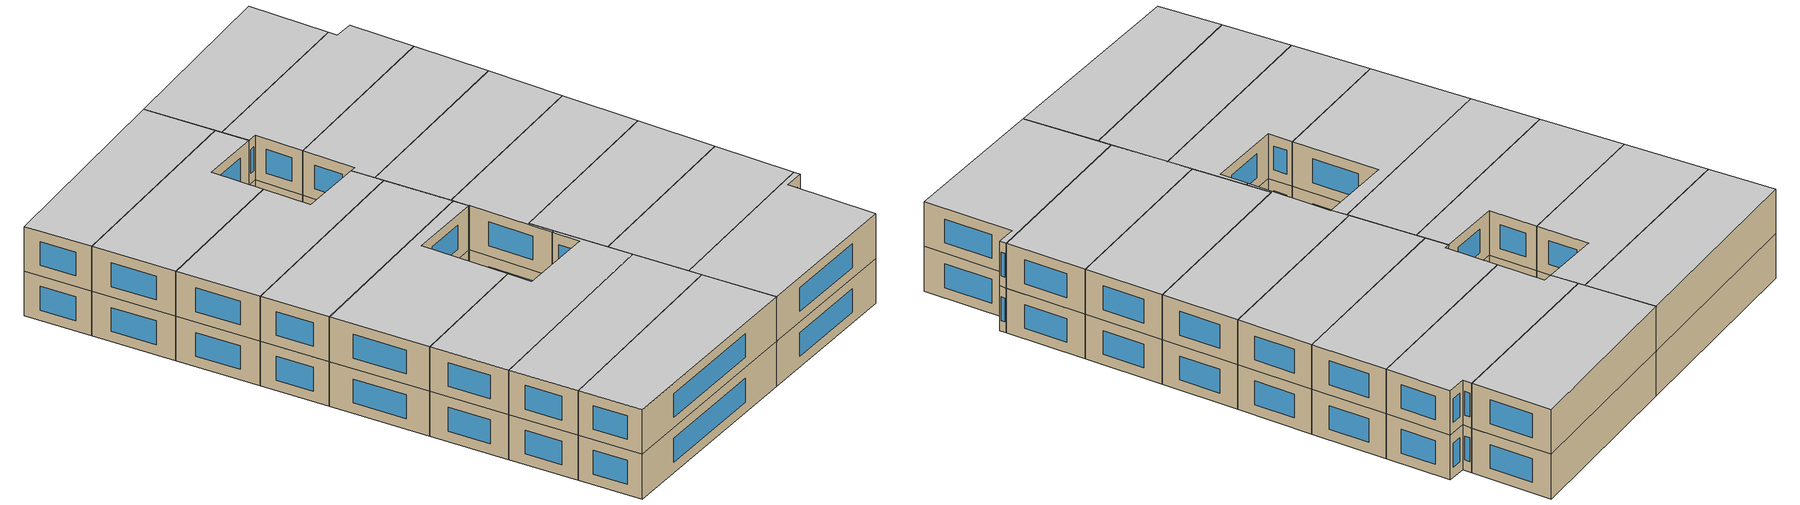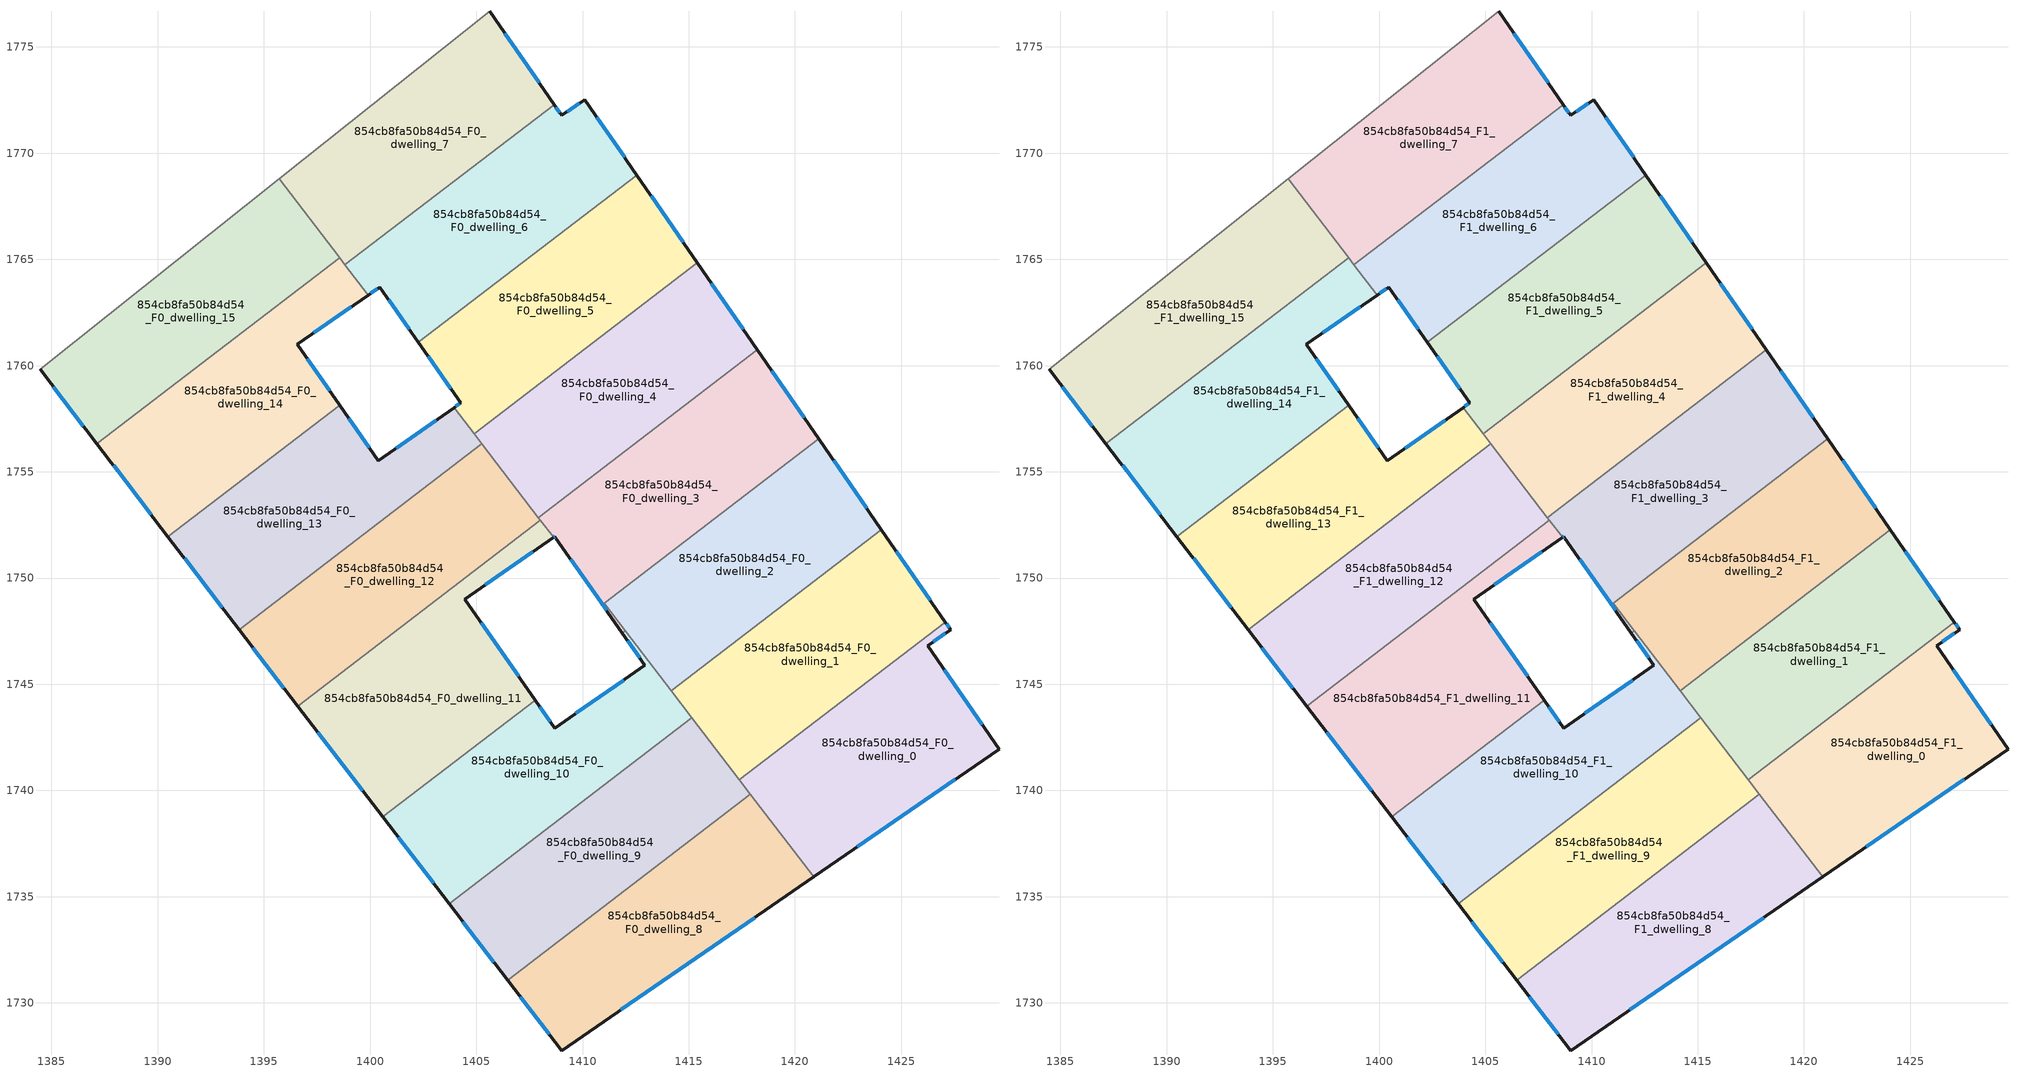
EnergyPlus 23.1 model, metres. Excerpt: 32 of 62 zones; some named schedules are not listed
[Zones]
854cb8fa50b84d54_F0_dwelling_0
 floor ground (EU_floor_Construction): 1427.33,1747.56 1426.25,1746.82 1429.61,1741.95 1420.88,1735.93 1417.38,1740.5 1427.08,1747.93 z0
 wall outside (EU_wall_Construction): 1420.88,1735.93 1429.61,1741.95 1426.25,1746.82 1427.33,1747.56 1427.08,1747.93 z0:3
 wall to 854cb8fa50b84d54_F0_dwelling_1 (EU_wall_Construction): 1427.08,1747.93 1417.38,1740.5 z0:3
 wall to 854cb8fa50b84d54_F0_dwelling_8 (EU_wall_Construction): 1417.91,1739.82 1420.88,1735.93 z0:3
 wall to 854cb8fa50b84d54_F0_dwelling_9 (EU_wall_Construction): 1417.38,1740.5 1417.91,1739.82 z0:3
 window (EU_Window_Construction): 1427.27,1747.65 1427.13,1747.84 / 1426.5,1747 1427.07,1747.39 / 1428.82,1743.09 1427.04,1745.68 / 1422.93,1737.34 1427.56,1740.53 z0.7:2.3
854cb8fa50b84d54_F0_dwelling_1
 floor ground (EU_floor_Construction): 1424.07,1752.29 1427.08,1747.93 1417.38,1740.5 1414.17,1744.7 z0
 wall outside (EU_wall_Construction): 1427.08,1747.93 1424.07,1752.29 z0:3
 wall to 854cb8fa50b84d54_F0_dwelling_2 (EU_wall_Construction): 1424.07,1752.29 1414.17,1744.7 z0:3
 wall to 854cb8fa50b84d54_F0_dwelling_9 (EU_wall_Construction): 1415.15,1743.41 1417.38,1740.5 z0:3
 wall to 854cb8fa50b84d54_F0_dwelling_10 (EU_wall_Construction): 1414.17,1744.7 1415.15,1743.41 z0:3
 window (EU_Window_Construction): 1426.37,1748.95 1424.78,1751.26 z0.7:2.3
854cb8fa50b84d54_F0_dwelling_10
 floor ground (EU_floor_Construction): 1412.94,1745.89 1411.88,1747.41 1412.02,1747.51 1415.15,1743.42 1403.72,1734.67 1400.59,1738.76 1407.77,1744.26 1408.7,1742.93 z0
 wall outside (EU_wall_Construction): 1411.88,1747.41 1412.94,1745.89 1408.7,1742.93 1407.77,1744.26 / 1400.59,1738.76 1403.72,1734.67 z0:3
 wall to 854cb8fa50b84d54_F0_dwelling_3 (EU_wall_Construction): 1412.02,1747.51 1411.88,1747.41 z0:3
 wall to 854cb8fa50b84d54_F0_dwelling_9 (EU_wall_Construction): 1403.72,1734.67 1415.15,1743.42 z0:3
 wall to 854cb8fa50b84d54_F0_dwelling_11 (EU_wall_Construction): 1407.77,1744.26 1400.59,1738.76 z0:3
 wall to 854cb8fa50b84d54_F0_dwelling_2 (EU_wall_Construction): 1414.17,1744.7 1412.02,1747.51 z0:3
 window (EU_Window_Construction): 1411.94,1745.19 1409.69,1743.63 / 1412.13,1747.05 1412.69,1746.24 / 1401.32,1737.8 1402.99,1735.63 / 1408.48,1743.25 1407.99,1743.95 z0.7:2.3
854cb8fa50b84d54_F0_dwelling_11
 floor ground (EU_floor_Construction): 1408.02,1752.72 1408.64,1751.92 1404.45,1749 1407.77,1744.26 1400.59,1738.76 1396.59,1743.97 z0
 wall outside (EU_wall_Construction): 1407.77,1744.26 1404.45,1749 1408.64,1751.92 / 1396.59,1743.97 1400.59,1738.76 z0:3
 wall to 854cb8fa50b84d54_F0_dwelling_12 (EU_wall_Construction): 1408.02,1752.72 1396.59,1743.97 z0:3
 wall to 854cb8fa50b84d54_F0_dwelling_3 (EU_wall_Construction): 1408.64,1751.92 1408.02,1752.72 z0:3
 window (EU_Window_Construction): 1405.43,1749.69 1407.66,1751.23 / 1406.99,1745.37 1405.23,1747.89 / 1397.53,1742.75 1399.65,1739.98 z0.7:2.3
854cb8fa50b84d54_F0_dwelling_12
 floor ground (EU_floor_Construction): 1405.26,1756.33 1408.02,1752.72 1396.59,1743.97 1393.84,1747.58 z0
 wall outside (EU_wall_Construction): 1393.84,1747.58 1396.59,1743.97 z0:3
 wall to 854cb8fa50b84d54_F0_dwelling_13 (EU_wall_Construction): 1405.26,1756.33 1393.84,1747.58 z0:3
 wall to 854cb8fa50b84d54_F0_dwelling_4 (EU_wall_Construction): 1407.93,1752.85 1405.26,1756.33 z0:3
 wall to 854cb8fa50b84d54_F0_dwelling_3 (EU_wall_Construction): 1408.02,1752.73 1407.93,1752.85 z0:3
 window (EU_Window_Construction): 1394.48,1746.73 1395.95,1744.82 z0.7:2.3
854cb8fa50b84d54_F0_dwelling_13
 floor ground (EU_floor_Construction): 1403.96,1758.03 1405.26,1756.33 1393.84,1747.58 1390.49,1751.95 1398.57,1758.14 1400.39,1755.53 z0
 wall outside (EU_wall_Construction): 1403.96,1758.03 1400.39,1755.53 1398.57,1758.14 / 1390.49,1751.95 1393.84,1747.58 z0:3
 wall to 854cb8fa50b84d54_F0_dwelling_14 (EU_wall_Construction): 1398.57,1758.14 1390.49,1751.95 z0:3
 wall to 854cb8fa50b84d54_F0_dwelling_5 (EU_wall_Construction): 1404.9,1756.8 1403.96,1758.03 z0:3
 wall to 854cb8fa50b84d54_F0_dwelling_4 (EU_wall_Construction): 1405.26,1756.33 1404.9,1756.8 z0:3
 window (EU_Window_Construction): 1403.12,1757.44 1401.23,1756.12 / 1391.27,1750.92 1393.05,1748.6 / 1399.96,1756.14 1398.99,1757.52 z0.7:2.3
854cb8fa50b84d54_F0_dwelling_14
 floor ground (EU_floor_Construction): 1398.56,1765.08 1399.91,1763.32 1396.56,1761 1398.57,1758.14 1390.49,1751.95 1387.14,1756.33 z0
 wall outside (EU_wall_Construction): 1398.57,1758.14 1396.56,1761 1399.91,1763.32 / 1387.14,1756.33 1390.49,1751.95 z0:3
 wall to 854cb8fa50b84d54_F0_dwelling_15 (EU_wall_Construction): 1398.56,1765.08 1387.14,1756.33 z0:3
 wall to 854cb8fa50b84d54_F0_dwelling_6 (EU_wall_Construction): 1399.91,1763.32 1398.81,1764.75 z0:3
 wall to 854cb8fa50b84d54_F0_dwelling_7 (EU_wall_Construction): 1398.81,1764.75 1398.56,1765.08 z0:3
 window (EU_Window_Construction): 1397.35,1761.54 1399.12,1762.77 / 1398.09,1758.81 1397.03,1760.32 / 1387.92,1755.3 1389.7,1752.98 z0.7:2.3
854cb8fa50b84d54_F0_dwelling_15
 floor ground (EU_floor_Construction): 1395.72,1768.79 1398.56,1765.08 1387.14,1756.33 1384.46,1759.82 z0
 wall outside (EU_wall_Construction): 1384.46,1759.82 1387.14,1756.33 z0:3
 wall adiabatic (EU_wall_Construction): 1395.72,1768.79 1384.46,1759.82 z0:3
 wall to 854cb8fa50b84d54_F0_dwelling_7 (EU_wall_Construction): 1398.56,1765.08 1395.72,1768.79 z0:3
 window (EU_Window_Construction): 1385.09,1759 1386.51,1757.15 z0.7:2.3
854cb8fa50b84d54_F0_dwelling_2
 floor ground (EU_floor_Construction): 1421.12,1756.55 1424.07,1752.29 1414.17,1744.7 1411.02,1748.81 z0
 wall outside (EU_wall_Construction): 1424.07,1752.29 1421.12,1756.55 z0:3
 wall to 854cb8fa50b84d54_F0_dwelling_3 (EU_wall_Construction): 1421.12,1756.55 1411.02,1748.81 1412.01,1747.51 z0:3
 window (EU_Window_Construction): 1423.38,1753.29 1421.82,1755.55 z0.7:2.3
854cb8fa50b84d54_F0_dwelling_3
 floor ground (EU_floor_Construction): 1418.23,1760.74 1421.12,1756.55 1411.02,1748.81 1412.02,1747.51 1411.88,1747.41 1408.7,1751.95 1408.64,1751.92 1407.93,1752.85 z0
 wall outside (EU_wall_Construction): 1421.12,1756.55 1418.23,1760.74 / 1408.64,1751.92 1408.7,1751.95 1411.88,1747.41 z0:3
 wall to 854cb8fa50b84d54_F0_dwelling_4 (EU_wall_Construction): 1418.23,1760.74 1407.93,1752.85 z0:3
 window (EU_Window_Construction): 1420.45,1757.54 1418.91,1759.76 / 1409.44,1750.89 1411.13,1748.47 / 1408.65,1751.92 1408.68,1751.94 z0.7:2.3
854cb8fa50b84d54_F0_dwelling_4
 floor ground (EU_floor_Construction): 1415.4,1764.84 1418.23,1760.74 1407.93,1752.85 1404.9,1756.8 z0
 wall outside (EU_wall_Construction): 1418.23,1760.74 1415.4,1764.84 z0:3
 wall to 854cb8fa50b84d54_F0_dwelling_5 (EU_wall_Construction): 1415.4,1764.84 1404.9,1756.8 z0:3
 window (EU_Window_Construction): 1417.57,1761.7 1416.07,1763.88 z0.7:2.3
854cb8fa50b84d54_F0_dwelling_5
 floor ground (EU_floor_Construction): 1412.56,1768.97 1415.4,1764.84 1404.9,1756.8 1403.96,1758.03 1404.28,1758.25 1402.28,1761.1 z0
 wall outside (EU_wall_Construction): 1415.4,1764.84 1412.56,1768.97 / 1402.28,1761.1 1404.28,1758.25 1403.96,1758.03 z0:3
 wall to 854cb8fa50b84d54_F0_dwelling_6 (EU_wall_Construction): 1412.56,1768.97 1402.28,1761.1 z0:3
 window (EU_Window_Construction): 1414.73,1765.81 1413.22,1768 / 1404.2,1758.19 1404.04,1758.08 / 1402.75,1760.43 1403.81,1758.92 z0.7:2.3
854cb8fa50b84d54_F0_dwelling_6
 floor ground (EU_floor_Construction): 1410.1,1772.52 1412.56,1768.97 1402.28,1761.1 1400.46,1763.7 1399.91,1763.32 1398.81,1764.75 1408.66,1772.29 1409.02,1771.78 z0
 wall outside (EU_wall_Construction): 1412.56,1768.97 1410.1,1772.52 1409.02,1771.78 1408.66,1772.29 / 1399.91,1763.32 1400.46,1763.7 1402.28,1761.1 z0:3
 wall to 854cb8fa50b84d54_F0_dwelling_7 (EU_wall_Construction): 1408.66,1772.29 1398.81,1764.75 z0:3
 window (EU_Window_Construction): 1408.93,1771.9 1408.75,1772.17 / 1409.85,1772.35 1409.27,1771.96 / 1411.98,1769.8 1410.68,1771.69 / 1400.89,1763.09 1401.85,1761.71 / 1400.04,1763.41 1400.33,1763.61 z0.7:2.3
854cb8fa50b84d54_F0_dwelling_7
 floor ground (EU_floor_Construction): 1405.63,1776.68 1408.66,1772.29 1398.81,1764.75 1395.72,1768.79 z0
 wall outside (EU_wall_Construction): 1408.66,1772.29 1405.63,1776.68 z0:3
 wall adiabatic (EU_wall_Construction): 1405.63,1776.68 1395.72,1768.79 z0:3
 window (EU_Window_Construction): 1407.95,1773.32 1406.35,1775.65 z0.7:2.3
854cb8fa50b84d54_F0_dwelling_8
 floor ground (EU_floor_Construction): 1417.91,1739.82 1420.88,1735.93 1409.02,1727.75 1406.48,1731.07 z0
 wall outside (EU_wall_Construction): 1406.48,1731.07 1409.02,1727.75 1420.88,1735.93 z0:3
 wall to 854cb8fa50b84d54_F0_dwelling_9 (EU_wall_Construction): 1417.91,1739.82 1406.48,1731.07 z0:3
 window (EU_Window_Construction): 1411.81,1729.67 1418.1,1734.01 / 1407.08,1730.29 1408.42,1728.53 z0.7:2.3
854cb8fa50b84d54_F0_dwelling_9
 floor ground (EU_floor_Construction): 1415.15,1743.42 1417.91,1739.82 1406.48,1731.07 1403.72,1734.67 z0
 wall outside (EU_wall_Construction): 1403.72,1734.67 1406.48,1731.07 z0:3
 window (EU_Window_Construction): 1404.37,1733.82 1405.83,1731.91 z0.7:2.3
854cb8fa50b84d54_F1_dwelling_0
 floor to 854cb8fa50b84d54_F0_dwelling_0 (EU_floor_Construction): 1427.33,1747.56 1426.25,1746.82 1429.61,1741.95 1420.88,1735.93 1417.38,1740.5 1427.08,1747.93 z3
 wall outside (EU_wall_Construction): 1420.88,1735.93 1429.61,1741.95 1426.25,1746.82 1427.33,1747.56 1427.08,1747.93 z3:6
 wall to 854cb8fa50b84d54_F1_dwelling_1 (EU_wall_Construction): 1427.08,1747.93 1417.38,1740.5 z3:6
 wall to 854cb8fa50b84d54_F1_dwelling_8 (EU_wall_Construction): 1417.91,1739.82 1420.88,1735.93 z3:6
 wall to 854cb8fa50b84d54_F1_dwelling_9 (EU_wall_Construction): 1417.38,1740.5 1417.91,1739.82 z3:6
 window (EU_Window_Construction): 1427.27,1747.65 1427.13,1747.84 / 1426.5,1747 1427.07,1747.39 / 1428.82,1743.09 1427.04,1745.68 / 1422.93,1737.34 1427.56,1740.53 z3.7:5.3
 ceiling to 854cb8fa50b84d54_F2_dwelling_0 (EU_floor_Construction): 1429.61,1741.95 1426.25,1746.82 1427.33,1747.56 1427.08,1747.93 1417.38,1740.5 1420.88,1735.93 z6
854cb8fa50b84d54_F1_dwelling_1
 floor to 854cb8fa50b84d54_F0_dwelling_1 (EU_floor_Construction): 1424.07,1752.29 1427.08,1747.93 1417.38,1740.5 1414.17,1744.7 z3
 wall outside (EU_wall_Construction): 1427.08,1747.93 1424.07,1752.29 z3:6
 wall to 854cb8fa50b84d54_F1_dwelling_2 (EU_wall_Construction): 1424.07,1752.29 1414.17,1744.7 z3:6
 wall to 854cb8fa50b84d54_F1_dwelling_9 (EU_wall_Construction): 1415.15,1743.41 1417.38,1740.5 z3:6
 wall to 854cb8fa50b84d54_F1_dwelling_10 (EU_wall_Construction): 1414.17,1744.7 1415.15,1743.41 z3:6
 window (EU_Window_Construction): 1426.37,1748.95 1424.78,1751.26 z3.7:5.3
 ceiling to 854cb8fa50b84d54_F2_dwelling_1 (EU_floor_Construction): 1427.08,1747.93 1424.07,1752.29 1414.17,1744.7 1417.38,1740.5 z6
854cb8fa50b84d54_F1_dwelling_10
 floor to 854cb8fa50b84d54_F0_dwelling_10 (EU_floor_Construction): 1412.94,1745.89 1411.88,1747.41 1412.02,1747.51 1415.15,1743.42 1403.72,1734.67 1400.59,1738.76 1407.77,1744.26 1408.7,1742.93 z3
 wall outside (EU_wall_Construction): 1411.88,1747.41 1412.94,1745.89 1408.7,1742.93 1407.77,1744.26 / 1400.59,1738.76 1403.72,1734.67 z3:6
 wall to 854cb8fa50b84d54_F1_dwelling_3 (EU_wall_Construction): 1412.02,1747.51 1411.88,1747.41 z3:6
 wall to 854cb8fa50b84d54_F1_dwelling_9 (EU_wall_Construction): 1403.72,1734.67 1415.15,1743.42 z3:6
 wall to 854cb8fa50b84d54_F1_dwelling_11 (EU_wall_Construction): 1407.77,1744.26 1400.59,1738.76 z3:6
 wall to 854cb8fa50b84d54_F1_dwelling_2 (EU_wall_Construction): 1414.17,1744.7 1412.02,1747.51 z3:6
 window (EU_Window_Construction): 1411.94,1745.19 1409.69,1743.63 / 1412.13,1747.05 1412.69,1746.24 / 1401.32,1737.8 1402.99,1735.63 / 1408.48,1743.25 1407.99,1743.95 z3.7:5.3
 ceiling to 854cb8fa50b84d54_F2_dwelling_10 (EU_floor_Construction): 1415.15,1743.42 1412.02,1747.51 1411.88,1747.41 1412.94,1745.89 1408.7,1742.93 1407.77,1744.26 1400.59,1738.76 1403.72,1734.67 z6
854cb8fa50b84d54_F1_dwelling_11
 floor to 854cb8fa50b84d54_F0_dwelling_11 (EU_floor_Construction): 1408.02,1752.72 1408.64,1751.92 1404.45,1749 1407.77,1744.26 1400.59,1738.76 1396.59,1743.97 z3
 wall outside (EU_wall_Construction): 1407.77,1744.26 1404.45,1749 1408.64,1751.92 / 1396.59,1743.97 1400.59,1738.76 z3:6
 wall to 854cb8fa50b84d54_F1_dwelling_12 (EU_wall_Construction): 1408.02,1752.72 1396.59,1743.97 z3:6
 wall to 854cb8fa50b84d54_F1_dwelling_3 (EU_wall_Construction): 1408.64,1751.92 1408.02,1752.72 z3:6
 window (EU_Window_Construction): 1405.43,1749.69 1407.66,1751.23 / 1406.99,1745.37 1405.23,1747.89 / 1397.53,1742.75 1399.65,1739.98 z3.7:5.3
 ceiling to 854cb8fa50b84d54_F2_dwelling_11 (EU_floor_Construction): 1407.77,1744.26 1404.45,1749 1408.64,1751.92 1408.02,1752.72 1396.59,1743.97 1400.59,1738.76 z6
854cb8fa50b84d54_F1_dwelling_12
 floor to 854cb8fa50b84d54_F0_dwelling_12 (EU_floor_Construction): 1405.26,1756.33 1408.02,1752.72 1396.59,1743.97 1393.84,1747.58 z3
 wall outside (EU_wall_Construction): 1393.84,1747.58 1396.59,1743.97 z3:6
 wall to 854cb8fa50b84d54_F1_dwelling_13 (EU_wall_Construction): 1405.26,1756.33 1393.84,1747.58 z3:6
 wall to 854cb8fa50b84d54_F1_dwelling_4 (EU_wall_Construction): 1407.93,1752.85 1405.26,1756.33 z3:6
 wall to 854cb8fa50b84d54_F1_dwelling_3 (EU_wall_Construction): 1408.02,1752.73 1407.93,1752.85 z3:6
 window (EU_Window_Construction): 1394.48,1746.73 1395.95,1744.82 z3.7:5.3
 ceiling to 854cb8fa50b84d54_F2_dwelling_12 (EU_floor_Construction): 1408.02,1752.72 1405.26,1756.33 1393.84,1747.58 1396.59,1743.97 z6
854cb8fa50b84d54_F1_dwelling_13
 floor to 854cb8fa50b84d54_F0_dwelling_13 (EU_floor_Construction): 1403.96,1758.03 1405.26,1756.33 1393.84,1747.58 1390.49,1751.95 1398.57,1758.14 1400.39,1755.53 z3
 wall outside (EU_wall_Construction): 1403.96,1758.03 1400.39,1755.53 1398.57,1758.14 / 1390.49,1751.95 1393.84,1747.58 z3:6
 wall to 854cb8fa50b84d54_F1_dwelling_14 (EU_wall_Construction): 1398.57,1758.14 1390.49,1751.95 z3:6
 wall to 854cb8fa50b84d54_F1_dwelling_5 (EU_wall_Construction): 1404.9,1756.8 1403.96,1758.03 z3:6
 wall to 854cb8fa50b84d54_F1_dwelling_4 (EU_wall_Construction): 1405.26,1756.33 1404.9,1756.8 z3:6
 window (EU_Window_Construction): 1403.12,1757.44 1401.23,1756.12 / 1391.27,1750.92 1393.05,1748.6 / 1399.96,1756.14 1398.99,1757.52 z3.7:5.3
 ceiling to 854cb8fa50b84d54_F2_dwelling_13 (EU_floor_Construction): 1405.26,1756.33 1403.96,1758.03 1400.39,1755.53 1398.57,1758.14 1390.49,1751.95 1393.84,1747.58 z6
854cb8fa50b84d54_F1_dwelling_14
 floor to 854cb8fa50b84d54_F0_dwelling_14 (EU_floor_Construction): 1398.56,1765.08 1399.91,1763.32 1396.56,1761 1398.57,1758.14 1390.49,1751.95 1387.14,1756.33 z3
 wall outside (EU_wall_Construction): 1398.57,1758.14 1396.56,1761 1399.91,1763.32 / 1387.14,1756.33 1390.49,1751.95 z3:6
 wall to 854cb8fa50b84d54_F1_dwelling_15 (EU_wall_Construction): 1398.56,1765.08 1387.14,1756.33 z3:6
 wall to 854cb8fa50b84d54_F1_dwelling_6 (EU_wall_Construction): 1399.91,1763.32 1398.81,1764.75 z3:6
 wall to 854cb8fa50b84d54_F1_dwelling_7 (EU_wall_Construction): 1398.81,1764.75 1398.56,1765.08 z3:6
 window (EU_Window_Construction): 1397.35,1761.54 1399.12,1762.77 / 1398.09,1758.81 1397.03,1760.32 / 1387.92,1755.3 1389.7,1752.98 z3.7:5.3
 ceiling to 854cb8fa50b84d54_F2_dwelling_14 (EU_floor_Construction): 1398.57,1758.14 1396.56,1761 1399.91,1763.32 1398.56,1765.08 1387.14,1756.33 1390.49,1751.95 z6
854cb8fa50b84d54_F1_dwelling_15
 floor to 854cb8fa50b84d54_F0_dwelling_15 (EU_floor_Construction): 1395.72,1768.79 1398.56,1765.08 1387.14,1756.33 1384.46,1759.82 z3
 wall outside (EU_wall_Construction): 1384.46,1759.82 1387.14,1756.33 z3:6
 wall adiabatic (EU_wall_Construction): 1395.72,1768.79 1384.46,1759.82 z3:6
 wall to 854cb8fa50b84d54_F1_dwelling_7 (EU_wall_Construction): 1398.56,1765.08 1395.72,1768.79 z3:6
 window (EU_Window_Construction): 1385.09,1759 1386.51,1757.15 z3.7:5.3
 ceiling to 854cb8fa50b84d54_F2_dwelling_15 (EU_floor_Construction): 1398.56,1765.08 1395.72,1768.79 1384.46,1759.82 1387.14,1756.33 z6
854cb8fa50b84d54_F1_dwelling_2
 floor to 854cb8fa50b84d54_F0_dwelling_2 (EU_floor_Construction): 1421.12,1756.55 1424.07,1752.29 1414.17,1744.7 1411.02,1748.81 z3
 wall outside (EU_wall_Construction): 1424.07,1752.29 1421.12,1756.55 z3:6
 wall to 854cb8fa50b84d54_F1_dwelling_3 (EU_wall_Construction): 1421.12,1756.55 1411.02,1748.81 1412.01,1747.51 z3:6
 window (EU_Window_Construction): 1423.38,1753.29 1421.82,1755.55 z3.7:5.3
 ceiling to 854cb8fa50b84d54_F2_dwelling_2 (EU_floor_Construction): 1424.07,1752.29 1421.12,1756.55 1411.02,1748.81 1414.17,1744.7 z6
854cb8fa50b84d54_F1_dwelling_3
 floor to 854cb8fa50b84d54_F0_dwelling_3 (EU_floor_Construction): 1418.23,1760.74 1421.12,1756.55 1411.02,1748.81 1412.02,1747.51 1411.88,1747.41 1408.7,1751.95 1408.64,1751.92 1407.93,1752.85 z3
 wall outside (EU_wall_Construction): 1421.12,1756.55 1418.23,1760.74 / 1408.64,1751.92 1408.7,1751.95 1411.88,1747.41 z3:6
 wall to 854cb8fa50b84d54_F1_dwelling_4 (EU_wall_Construction): 1418.23,1760.74 1407.93,1752.85 z3:6
 window (EU_Window_Construction): 1420.45,1757.54 1418.91,1759.76 / 1409.44,1750.89 1411.13,1748.47 / 1408.65,1751.92 1408.68,1751.94 z3.7:5.3
 ceiling to 854cb8fa50b84d54_F2_dwelling_3 (EU_floor_Construction): 1412.02,1747.51 1411.02,1748.81 1421.12,1756.55 1418.23,1760.74 1407.93,1752.85 1408.64,1751.92 1408.7,1751.95 1411.88,1747.41 z6
854cb8fa50b84d54_F1_dwelling_4
 floor to 854cb8fa50b84d54_F0_dwelling_4 (EU_floor_Construction): 1415.4,1764.84 1418.23,1760.74 1407.93,1752.85 1404.9,1756.8 z3
 wall outside (EU_wall_Construction): 1418.23,1760.74 1415.4,1764.84 z3:6
 wall to 854cb8fa50b84d54_F1_dwelling_5 (EU_wall_Construction): 1415.4,1764.84 1404.9,1756.8 z3:6
 window (EU_Window_Construction): 1417.57,1761.7 1416.07,1763.88 z3.7:5.3
 ceiling to 854cb8fa50b84d54_F2_dwelling_4 (EU_floor_Construction): 1418.23,1760.74 1415.4,1764.84 1404.9,1756.8 1407.93,1752.85 z6
854cb8fa50b84d54_F1_dwelling_5
 floor to 854cb8fa50b84d54_F0_dwelling_5 (EU_floor_Construction): 1412.56,1768.97 1415.4,1764.84 1404.9,1756.8 1403.96,1758.03 1404.28,1758.25 1402.28,1761.1 z3
 wall outside (EU_wall_Construction): 1415.4,1764.84 1412.56,1768.97 / 1402.28,1761.1 1404.28,1758.25 1403.96,1758.03 z3:6
 wall to 854cb8fa50b84d54_F1_dwelling_6 (EU_wall_Construction): 1412.56,1768.97 1402.28,1761.1 z3:6
 window (EU_Window_Construction): 1414.73,1765.81 1413.22,1768 / 1404.2,1758.19 1404.04,1758.08 / 1402.75,1760.43 1403.81,1758.92 z3.7:5.3
 ceiling to 854cb8fa50b84d54_F2_dwelling_5 (EU_floor_Construction): 1415.4,1764.84 1412.56,1768.97 1402.28,1761.1 1404.28,1758.25 1403.96,1758.03 1404.9,1756.8 z6
854cb8fa50b84d54_F1_dwelling_6
 floor to 854cb8fa50b84d54_F0_dwelling_6 (EU_floor_Construction): 1410.1,1772.52 1412.56,1768.97 1402.28,1761.1 1400.46,1763.7 1399.91,1763.32 1398.81,1764.75 1408.66,1772.29 1409.02,1771.78 z3
 wall outside (EU_wall_Construction): 1412.56,1768.97 1410.1,1772.52 1409.02,1771.78 1408.66,1772.29 / 1399.91,1763.32 1400.46,1763.7 1402.28,1761.1 z3:6
 wall to 854cb8fa50b84d54_F1_dwelling_7 (EU_wall_Construction): 1408.66,1772.29 1398.81,1764.75 z3:6
 window (EU_Window_Construction): 1408.93,1771.9 1408.75,1772.17 / 1409.85,1772.35 1409.27,1771.96 / 1411.98,1769.8 1410.68,1771.69 / 1400.89,1763.09 1401.85,1761.71 / 1400.04,1763.41 1400.33,1763.61 z3.7:5.3
 ceiling to 854cb8fa50b84d54_F2_dwelling_6 (EU_floor_Construction): 1412.56,1768.97 1410.1,1772.52 1409.02,1771.78 1408.66,1772.29 1398.81,1764.75 1399.91,1763.32 1400.46,1763.7 1402.28,1761.1 z6
854cb8fa50b84d54_F1_dwelling_7
 floor to 854cb8fa50b84d54_F0_dwelling_7 (EU_floor_Construction): 1405.63,1776.68 1408.66,1772.29 1398.81,1764.75 1395.72,1768.79 z3
 wall outside (EU_wall_Construction): 1408.66,1772.29 1405.63,1776.68 z3:6
 wall adiabatic (EU_wall_Construction): 1405.63,1776.68 1395.72,1768.79 z3:6
 window (EU_Window_Construction): 1407.95,1773.32 1406.35,1775.65 z3.7:5.3
 ceiling to 854cb8fa50b84d54_F2_dwelling_7 (EU_floor_Construction): 1408.66,1772.29 1405.63,1776.68 1395.72,1768.79 1398.81,1764.75 z6
854cb8fa50b84d54_F1_dwelling_8
 floor to 854cb8fa50b84d54_F0_dwelling_8 (EU_floor_Construction): 1417.91,1739.82 1420.88,1735.93 1409.02,1727.75 1406.48,1731.07 z3
 wall outside (EU_wall_Construction): 1406.48,1731.07 1409.02,1727.75 1420.88,1735.93 z3:6
 wall to 854cb8fa50b84d54_F1_dwelling_9 (EU_wall_Construction): 1417.91,1739.82 1406.48,1731.07 z3:6
 window (EU_Window_Construction): 1411.81,1729.67 1418.1,1734.01 / 1407.08,1730.29 1408.42,1728.53 z3.7:5.3
 ceiling to 854cb8fa50b84d54_F2_dwelling_8 (EU_floor_Construction): 1420.88,1735.93 1417.91,1739.82 1406.48,1731.07 1409.02,1727.75 z6
854cb8fa50b84d54_F1_dwelling_9
 floor to 854cb8fa50b84d54_F0_dwelling_9 (EU_floor_Construction): 1415.15,1743.42 1417.91,1739.82 1406.48,1731.07 1403.72,1734.67 z3
 wall outside (EU_wall_Construction): 1403.72,1734.67 1406.48,1731.07 z3:6
 window (EU_Window_Construction): 1404.37,1733.82 1405.83,1731.91 z3.7:5.3
 ceiling to 854cb8fa50b84d54_F2_dwelling_9 (EU_floor_Construction): 1417.91,1739.82 1415.15,1743.42 1403.72,1734.67 1406.48,1731.07 z6
[Building]
EU S2 Campaign: North Axis=0; Terrain=City; Solar Distribution=FullExterior
[Site:Location]
Budapest.Ferenc.Liszt.Intl.AP: Latitude=47.437; Longitude=19.256; Time Zone=1; Elevation=185
[SizingPeriod:WeatherFileDays]
AnnualSizingPeriod: Begin Month=1; Begin Day of Month=1; End Month=12; End Day of Month=31; Day of Week for Start Day=Monday; Use Weather File Daylight Saving Period=No; Use Weather File Rain and Snow Indicators=No
[MATERIAL]
EU_InternalMass_Material: Roughness=MediumRough; Thickness=0.1; Conductivity=1; Density=1800; Specific Heat=900; Thermal Absorptance=0.9; Solar Absorptance=0.7; Visible Absorptance=0.7
[MATERIAL:NOMASS] Roughness=MediumRough; Thermal Absorptance=0.9; Solar Absorptance=0.7; Visible Absorptance=0.7
Name | Thermal Resistance
EU_wall_NoMass | 0.832559
EU_floor_NoMass | 0.872794
[WINDOWMATERIAL:SIMPLEGLAZINGSYSTEM]
EU_Window_SimpleGlazing: UFactor=2.79869; Solar Heat Gain Coefficient=0.75; Visible Transmittance=0.75
[CONSTRUCTION]
EU_wall_Construction: EU_wall_NoMass
EU_floor_Construction: EU_floor_NoMass
EU_Window_Construction: EU_Window_SimpleGlazing
EU_InternalMass_Construction: EU_InternalMass_Material
[ZONE] Type=1; Multiplier=1; Ceiling Height=autocalculate; Floor Area=autocalculate; Part of Total Floor Area=Yes
Name | Volume
854cb8fa50b84d54_F0_dwelling_0; 854cb8fa50b84d54_F1_dwelling_0; 854cb8fa50b84d54_F0_dwelling_6; 854cb8fa50b84d54_F1_dwelling_6 | 195.807
854cb8fa50b84d54_F0_dwelling_1; 854cb8fa50b84d54_F1_dwelling_1 | 195.796
854cb8fa50b84d54_F0_dwelling_10; 854cb8fa50b84d54_F1_dwelling_10 | 195.81
854cb8fa50b84d54_F0_dwelling_11; 854cb8fa50b84d54_F1_dwelling_11 | 194.754
854cb8fa50b84d54_F0_dwelling_12; 854cb8fa50b84d54_F1_dwelling_12; 854cb8fa50b84d54_F0_dwelling_4; 854cb8fa50b84d54_F1_dwelling_4 | 195.804
854cb8fa50b84d54_F0_dwelling_13; 854cb8fa50b84d54_F1_dwelling_13 | 195.798
854cb8fa50b84d54_F0_dwelling_14; 854cb8fa50b84d54_F1_dwelling_14 | 195.806
854cb8fa50b84d54_F0_dwelling_15; 854cb8fa50b84d54_F1_dwelling_15; 854cb8fa50b84d54_F0_dwelling_7; 854cb8fa50b84d54_F1_dwelling_7 | 195.817
854cb8fa50b84d54_F0_dwelling_2; 854cb8fa50b84d54_F1_dwelling_2 | 195.801
854cb8fa50b84d54_F0_dwelling_3; 854cb8fa50b84d54_F1_dwelling_3 | 196.847
854cb8fa50b84d54_F0_dwelling_5; 854cb8fa50b84d54_F1_dwelling_5 | 195.794
854cb8fa50b84d54_F0_dwelling_8; 854cb8fa50b84d54_F1_dwelling_8 | 195.831
854cb8fa50b84d54_F0_dwelling_9; 854cb8fa50b84d54_F1_dwelling_9 | 195.775
[INTERNALMASS] Construction=EU_InternalMass_Construction
Name | Zone or ZoneList | Surface Area
854cb8fa50b84d54_F0_dwelling_0_EU_InternalMass | 854cb8fa50b84d54_F0_dwelling_0 | 65.269
854cb8fa50b84d54_F0_dwelling_1_EU_InternalMass | 854cb8fa50b84d54_F0_dwelling_1 | 65.2651
854cb8fa50b84d54_F0_dwelling_2_EU_InternalMass | 854cb8fa50b84d54_F0_dwelling_2 | 65.2671
854cb8fa50b84d54_F0_dwelling_3_EU_InternalMass | 854cb8fa50b84d54_F0_dwelling_3 | 65.6161
854cb8fa50b84d54_F0_dwelling_4_EU_InternalMass | 854cb8fa50b84d54_F0_dwelling_4 | 65.268
854cb8fa50b84d54_F0_dwelling_5_EU_InternalMass | 854cb8fa50b84d54_F0_dwelling_5 | 65.2644
854cb8fa50b84d54_F0_dwelling_6_EU_InternalMass | 854cb8fa50b84d54_F0_dwelling_6 | 65.269
854cb8fa50b84d54_F0_dwelling_7_EU_InternalMass | 854cb8fa50b84d54_F0_dwelling_7 | 65.2724
854cb8fa50b84d54_F0_dwelling_8_EU_InternalMass | 854cb8fa50b84d54_F0_dwelling_8 | 65.2768
854cb8fa50b84d54_F0_dwelling_9_EU_InternalMass | 854cb8fa50b84d54_F0_dwelling_9 | 65.2584
854cb8fa50b84d54_F0_dwelling_10_EU_InternalMass | 854cb8fa50b84d54_F0_dwelling_10 | 65.2701
854cb8fa50b84d54_F0_dwelling_11_EU_InternalMass | 854cb8fa50b84d54_F0_dwelling_11 | 64.9182
854cb8fa50b84d54_F0_dwelling_12_EU_InternalMass | 854cb8fa50b84d54_F0_dwelling_12 | 65.268
854cb8fa50b84d54_F0_dwelling_13_EU_InternalMass | 854cb8fa50b84d54_F0_dwelling_13 | 65.2659
854cb8fa50b84d54_F0_dwelling_14_EU_InternalMass | 854cb8fa50b84d54_F0_dwelling_14 | 65.2689
854cb8fa50b84d54_F0_dwelling_15_EU_InternalMass | 854cb8fa50b84d54_F0_dwelling_15 | 65.2723
854cb8fa50b84d54_F1_dwelling_0_EU_InternalMass | 854cb8fa50b84d54_F1_dwelling_0 | 65.269
854cb8fa50b84d54_F1_dwelling_1_EU_InternalMass | 854cb8fa50b84d54_F1_dwelling_1 | 65.2651
854cb8fa50b84d54_F1_dwelling_2_EU_InternalMass | 854cb8fa50b84d54_F1_dwelling_2 | 65.2671
854cb8fa50b84d54_F1_dwelling_3_EU_InternalMass | 854cb8fa50b84d54_F1_dwelling_3 | 65.6161
854cb8fa50b84d54_F1_dwelling_4_EU_InternalMass | 854cb8fa50b84d54_F1_dwelling_4 | 65.268
854cb8fa50b84d54_F1_dwelling_5_EU_InternalMass | 854cb8fa50b84d54_F1_dwelling_5 | 65.2644
854cb8fa50b84d54_F1_dwelling_6_EU_InternalMass | 854cb8fa50b84d54_F1_dwelling_6 | 65.269
854cb8fa50b84d54_F1_dwelling_7_EU_InternalMass | 854cb8fa50b84d54_F1_dwelling_7 | 65.2724
854cb8fa50b84d54_F1_dwelling_8_EU_InternalMass | 854cb8fa50b84d54_F1_dwelling_8 | 65.2768
854cb8fa50b84d54_F1_dwelling_9_EU_InternalMass | 854cb8fa50b84d54_F1_dwelling_9 | 65.2584
854cb8fa50b84d54_F1_dwelling_10_EU_InternalMass | 854cb8fa50b84d54_F1_dwelling_10 | 65.2701
854cb8fa50b84d54_F1_dwelling_11_EU_InternalMass | 854cb8fa50b84d54_F1_dwelling_11 | 64.9182
854cb8fa50b84d54_F1_dwelling_12_EU_InternalMass | 854cb8fa50b84d54_F1_dwelling_12 | 65.268
854cb8fa50b84d54_F1_dwelling_13_EU_InternalMass | 854cb8fa50b84d54_F1_dwelling_13 | 65.2659
854cb8fa50b84d54_F1_dwelling_14_EU_InternalMass | 854cb8fa50b84d54_F1_dwelling_14 | 65.2689
854cb8fa50b84d54_F1_dwelling_15_EU_InternalMass | 854cb8fa50b84d54_F1_dwelling_15 | 65.2723
[OTHEREQUIPMENT] Fuel Type=Electricity; Design Level Calculation Method=Watts/Area; Power per Zone Floor Area=1; Fraction Latent=0; Fraction Radiant=0; Fraction Lost=0; Carbon Dioxide Generation Rate=0; EndUse Subcategory=EU_Step8_InternalGains
Name | Zone or ZoneList or Space or SpaceList | Schedule
EU_Step8_InternalGain_854cb8fa50b84d54_F0_dwelling_0_f000 | 854cb8fa50b84d54_F0_dwelling_0 | EU_Step8_GainSchedule_854cb8fa50b84d54_F0_dwelling_0_f000
EU_Step8_InternalGain_854cb8fa50b84d54_F0_dwelling_1_f000 | 854cb8fa50b84d54_F0_dwelling_1 | EU_Step8_GainSchedule_854cb8fa50b84d54_F0_dwelling_1_f000
EU_Step8_InternalGain_854cb8fa50b84d54_F0_dwelling_2_f000 | 854cb8fa50b84d54_F0_dwelling_2 | EU_Step8_GainSchedule_854cb8fa50b84d54_F0_dwelling_2_f000
EU_Step8_InternalGain_854cb8fa50b84d54_F0_dwelling_3_f000 | 854cb8fa50b84d54_F0_dwelling_3 | EU_Step8_GainSchedule_854cb8fa50b84d54_F0_dwelling_3_f000
EU_Step8_InternalGain_854cb8fa50b84d54_F0_dwelling_4_f000 | 854cb8fa50b84d54_F0_dwelling_4 | EU_Step8_GainSchedule_854cb8fa50b84d54_F0_dwelling_4_f000
EU_Step8_InternalGain_854cb8fa50b84d54_F0_dwelling_5_f000 | 854cb8fa50b84d54_F0_dwelling_5 | EU_Step8_GainSchedule_854cb8fa50b84d54_F0_dwelling_5_f000
EU_Step8_InternalGain_854cb8fa50b84d54_F0_dwelling_6_f000 | 854cb8fa50b84d54_F0_dwelling_6 | EU_Step8_GainSchedule_854cb8fa50b84d54_F0_dwelling_6_f000
EU_Step8_InternalGain_854cb8fa50b84d54_F0_dwelling_7_f000 | 854cb8fa50b84d54_F0_dwelling_7 | EU_Step8_GainSchedule_854cb8fa50b84d54_F0_dwelling_7_f000
EU_Step8_InternalGain_854cb8fa50b84d54_F0_dwelling_8_f000 | 854cb8fa50b84d54_F0_dwelling_8 | EU_Step8_GainSchedule_854cb8fa50b84d54_F0_dwelling_8_f000
EU_Step8_InternalGain_854cb8fa50b84d54_F0_dwelling_9_f000 | 854cb8fa50b84d54_F0_dwelling_9 | EU_Step8_GainSchedule_854cb8fa50b84d54_F0_dwelling_9_f000
EU_Step8_InternalGain_854cb8fa50b84d54_F0_dwelling_10_f000 | 854cb8fa50b84d54_F0_dwelling_10 | EU_Step8_GainSchedule_854cb8fa50b84d54_F0_dwelling_10_f000
EU_Step8_InternalGain_854cb8fa50b84d54_F0_dwelling_11_f000 | 854cb8fa50b84d54_F0_dwelling_11 | EU_Step8_GainSchedule_854cb8fa50b84d54_F0_dwelling_11_f000
EU_Step8_InternalGain_854cb8fa50b84d54_F0_dwelling_12_f000 | 854cb8fa50b84d54_F0_dwelling_12 | EU_Step8_GainSchedule_854cb8fa50b84d54_F0_dwelling_12_f000
EU_Step8_InternalGain_854cb8fa50b84d54_F0_dwelling_13_f000 | 854cb8fa50b84d54_F0_dwelling_13 | EU_Step8_GainSchedule_854cb8fa50b84d54_F0_dwelling_13_f000
EU_Step8_InternalGain_854cb8fa50b84d54_F0_dwelling_14_f000 | 854cb8fa50b84d54_F0_dwelling_14 | EU_Step8_GainSchedule_854cb8fa50b84d54_F0_dwelling_14_f000
EU_Step8_InternalGain_854cb8fa50b84d54_F0_dwelling_15_f000 | 854cb8fa50b84d54_F0_dwelling_15 | EU_Step8_GainSchedule_854cb8fa50b84d54_F0_dwelling_15_f000
EU_Step8_InternalGain_854cb8fa50b84d54_F1_dwelling_0_f000 | 854cb8fa50b84d54_F1_dwelling_0 | EU_Step8_GainSchedule_854cb8fa50b84d54_F1_dwelling_0_f000
EU_Step8_InternalGain_854cb8fa50b84d54_F1_dwelling_1_f000 | 854cb8fa50b84d54_F1_dwelling_1 | EU_Step8_GainSchedule_854cb8fa50b84d54_F1_dwelling_1_f000
EU_Step8_InternalGain_854cb8fa50b84d54_F1_dwelling_2_f000 | 854cb8fa50b84d54_F1_dwelling_2 | EU_Step8_GainSchedule_854cb8fa50b84d54_F1_dwelling_2_f000
EU_Step8_InternalGain_854cb8fa50b84d54_F1_dwelling_3_f000 | 854cb8fa50b84d54_F1_dwelling_3 | EU_Step8_GainSchedule_854cb8fa50b84d54_F1_dwelling_3_f000
EU_Step8_InternalGain_854cb8fa50b84d54_F1_dwelling_4_f000 | 854cb8fa50b84d54_F1_dwelling_4 | EU_Step8_GainSchedule_854cb8fa50b84d54_F1_dwelling_4_f000
EU_Step8_InternalGain_854cb8fa50b84d54_F1_dwelling_5_f000 | 854cb8fa50b84d54_F1_dwelling_5 | EU_Step8_GainSchedule_854cb8fa50b84d54_F1_dwelling_5_f000
EU_Step8_InternalGain_854cb8fa50b84d54_F1_dwelling_6_f000 | 854cb8fa50b84d54_F1_dwelling_6 | EU_Step8_GainSchedule_854cb8fa50b84d54_F1_dwelling_6_f000
EU_Step8_InternalGain_854cb8fa50b84d54_F1_dwelling_7_f000 | 854cb8fa50b84d54_F1_dwelling_7 | EU_Step8_GainSchedule_854cb8fa50b84d54_F1_dwelling_7_f000
EU_Step8_InternalGain_854cb8fa50b84d54_F1_dwelling_8_f000 | 854cb8fa50b84d54_F1_dwelling_8 | EU_Step8_GainSchedule_854cb8fa50b84d54_F1_dwelling_8_f000
EU_Step8_InternalGain_854cb8fa50b84d54_F1_dwelling_9_f000 | 854cb8fa50b84d54_F1_dwelling_9 | EU_Step8_GainSchedule_854cb8fa50b84d54_F1_dwelling_9_f000
EU_Step8_InternalGain_854cb8fa50b84d54_F1_dwelling_10_f000 | 854cb8fa50b84d54_F1_dwelling_10 | EU_Step8_GainSchedule_854cb8fa50b84d54_F1_dwelling_10_f000
EU_Step8_InternalGain_854cb8fa50b84d54_F1_dwelling_11_f000 | 854cb8fa50b84d54_F1_dwelling_11 | EU_Step8_GainSchedule_854cb8fa50b84d54_F1_dwelling_11_f000
EU_Step8_InternalGain_854cb8fa50b84d54_F1_dwelling_12_f000 | 854cb8fa50b84d54_F1_dwelling_12 | EU_Step8_GainSchedule_854cb8fa50b84d54_F1_dwelling_12_f000
EU_Step8_InternalGain_854cb8fa50b84d54_F1_dwelling_13_f000 | 854cb8fa50b84d54_F1_dwelling_13 | EU_Step8_GainSchedule_854cb8fa50b84d54_F1_dwelling_13_f000
EU_Step8_InternalGain_854cb8fa50b84d54_F1_dwelling_14_f000 | 854cb8fa50b84d54_F1_dwelling_14 | EU_Step8_GainSchedule_854cb8fa50b84d54_F1_dwelling_14_f000
EU_Step8_InternalGain_854cb8fa50b84d54_F1_dwelling_15_f000 | 854cb8fa50b84d54_F1_dwelling_15 | EU_Step8_GainSchedule_854cb8fa50b84d54_F1_dwelling_15_f000
[ZONEVENTILATION:DESIGNFLOWRATE] Schedule=EU_AlwaysOn; Design Flow Rate Calculation Method=AirChanges/Hour; Air Changes per Hour=0.475469; Ventilation Type=Natural; Fan Pressure Rise=0; Fan Total Efficiency=1; Constant Term Coefficient=1; Temperature Term Coefficient=0; Velocity Term Coefficient=0; Velocity Squared Term Coefficient=0; Minimum Indoor Temperature=-100; Maximum Indoor Temperature=100; Delta Temperature=-100; Minimum Outdoor Temperature=-100; Maximum Outdoor Temperature=100; Maximum Wind Speed=40
Name | Zone or ZoneList or Space or SpaceList
EU_ConstantAir_854cb8fa50b84d54_F0_dwelling_0 | 854cb8fa50b84d54_F0_dwelling_0
EU_ConstantAir_854cb8fa50b84d54_F0_dwelling_1 | 854cb8fa50b84d54_F0_dwelling_1
EU_ConstantAir_854cb8fa50b84d54_F0_dwelling_2 | 854cb8fa50b84d54_F0_dwelling_2
EU_ConstantAir_854cb8fa50b84d54_F0_dwelling_3 | 854cb8fa50b84d54_F0_dwelling_3
EU_ConstantAir_854cb8fa50b84d54_F0_dwelling_4 | 854cb8fa50b84d54_F0_dwelling_4
EU_ConstantAir_854cb8fa50b84d54_F0_dwelling_5 | 854cb8fa50b84d54_F0_dwelling_5
EU_ConstantAir_854cb8fa50b84d54_F0_dwelling_6 | 854cb8fa50b84d54_F0_dwelling_6
EU_ConstantAir_854cb8fa50b84d54_F0_dwelling_7 | 854cb8fa50b84d54_F0_dwelling_7
EU_ConstantAir_854cb8fa50b84d54_F0_dwelling_8 | 854cb8fa50b84d54_F0_dwelling_8
EU_ConstantAir_854cb8fa50b84d54_F0_dwelling_9 | 854cb8fa50b84d54_F0_dwelling_9
EU_ConstantAir_854cb8fa50b84d54_F0_dwelling_10 | 854cb8fa50b84d54_F0_dwelling_10
EU_ConstantAir_854cb8fa50b84d54_F0_dwelling_11 | 854cb8fa50b84d54_F0_dwelling_11
EU_ConstantAir_854cb8fa50b84d54_F0_dwelling_12 | 854cb8fa50b84d54_F0_dwelling_12
EU_ConstantAir_854cb8fa50b84d54_F0_dwelling_13 | 854cb8fa50b84d54_F0_dwelling_13
EU_ConstantAir_854cb8fa50b84d54_F0_dwelling_14 | 854cb8fa50b84d54_F0_dwelling_14
EU_ConstantAir_854cb8fa50b84d54_F0_dwelling_15 | 854cb8fa50b84d54_F0_dwelling_15
EU_ConstantAir_854cb8fa50b84d54_F1_dwelling_0 | 854cb8fa50b84d54_F1_dwelling_0
EU_ConstantAir_854cb8fa50b84d54_F1_dwelling_1 | 854cb8fa50b84d54_F1_dwelling_1
EU_ConstantAir_854cb8fa50b84d54_F1_dwelling_2 | 854cb8fa50b84d54_F1_dwelling_2
EU_ConstantAir_854cb8fa50b84d54_F1_dwelling_3 | 854cb8fa50b84d54_F1_dwelling_3
EU_ConstantAir_854cb8fa50b84d54_F1_dwelling_4 | 854cb8fa50b84d54_F1_dwelling_4
EU_ConstantAir_854cb8fa50b84d54_F1_dwelling_5 | 854cb8fa50b84d54_F1_dwelling_5
EU_ConstantAir_854cb8fa50b84d54_F1_dwelling_6 | 854cb8fa50b84d54_F1_dwelling_6
EU_ConstantAir_854cb8fa50b84d54_F1_dwelling_7 | 854cb8fa50b84d54_F1_dwelling_7
EU_ConstantAir_854cb8fa50b84d54_F1_dwelling_8 | 854cb8fa50b84d54_F1_dwelling_8
EU_ConstantAir_854cb8fa50b84d54_F1_dwelling_9 | 854cb8fa50b84d54_F1_dwelling_9
EU_ConstantAir_854cb8fa50b84d54_F1_dwelling_10 | 854cb8fa50b84d54_F1_dwelling_10
EU_ConstantAir_854cb8fa50b84d54_F1_dwelling_11 | 854cb8fa50b84d54_F1_dwelling_11
EU_ConstantAir_854cb8fa50b84d54_F1_dwelling_12 | 854cb8fa50b84d54_F1_dwelling_12
EU_ConstantAir_854cb8fa50b84d54_F1_dwelling_13 | 854cb8fa50b84d54_F1_dwelling_13
EU_ConstantAir_854cb8fa50b84d54_F1_dwelling_14 | 854cb8fa50b84d54_F1_dwelling_14
EU_ConstantAir_854cb8fa50b84d54_F1_dwelling_15 | 854cb8fa50b84d54_F1_dwelling_15
[HVACTEMPLATE:ZONE:IDEALLOADSAIRSYSTEM] System Availability Schedule=EU_AlwaysOn; Maximum Heating Supply Air Temperature=50; Minimum Cooling Supply Air Temperature=13; Maximum Heating Supply Air Humidity Ratio=0.0156; Minimum Cooling Supply Air Humidity Ratio=0.0077; Heating Limit=NoLimit; Cooling Limit=NoLimit; Heating Availability Schedule=EU_AlwaysOn; Cooling Availability Schedule=EU_CoolingOff; Dehumidification Control Type=ConstantSensibleHeatRatio; Cooling Sensible Heat Ratio=0.7; Dehumidification Setpoint=60; Humidification Control Type=None; Humidification Setpoint=30; Outdoor Air Method=None; Outdoor Air Flow Rate per Person=0.00944; Outdoor Air Flow Rate per Zone Floor Area=0; Outdoor Air Flow Rate per Zone=0; Demand Controlled Ventilation Type=None; Outdoor Air Economizer Type=NoEconomizer; Heat Recovery Type=None; Sensible Heat Recovery Effectiveness=0.7; Latent Heat Recovery Effectiveness=0.65
Name | Template Thermostat
854cb8fa50b84d54_F0_dwelling_0 | EU_HeatOnly_854cb8fa50b84d54_F0_dwelling_0
854cb8fa50b84d54_F0_dwelling_1 | EU_HeatOnly_854cb8fa50b84d54_F0_dwelling_1
854cb8fa50b84d54_F0_dwelling_2 | EU_HeatOnly_854cb8fa50b84d54_F0_dwelling_2
854cb8fa50b84d54_F0_dwelling_3 | EU_HeatOnly_854cb8fa50b84d54_F0_dwelling_3
854cb8fa50b84d54_F0_dwelling_4 | EU_HeatOnly_854cb8fa50b84d54_F0_dwelling_4
854cb8fa50b84d54_F0_dwelling_5 | EU_HeatOnly_854cb8fa50b84d54_F0_dwelling_5
854cb8fa50b84d54_F0_dwelling_6 | EU_HeatOnly_854cb8fa50b84d54_F0_dwelling_6
854cb8fa50b84d54_F0_dwelling_7 | EU_HeatOnly_854cb8fa50b84d54_F0_dwelling_7
854cb8fa50b84d54_F0_dwelling_8 | EU_HeatOnly_854cb8fa50b84d54_F0_dwelling_8
854cb8fa50b84d54_F0_dwelling_9 | EU_HeatOnly_854cb8fa50b84d54_F0_dwelling_9
854cb8fa50b84d54_F0_dwelling_10 | EU_HeatOnly_854cb8fa50b84d54_F0_dwelling_10
854cb8fa50b84d54_F0_dwelling_11 | EU_HeatOnly_854cb8fa50b84d54_F0_dwelling_11
854cb8fa50b84d54_F0_dwelling_12 | EU_HeatOnly_854cb8fa50b84d54_F0_dwelling_12
854cb8fa50b84d54_F0_dwelling_13 | EU_HeatOnly_854cb8fa50b84d54_F0_dwelling_13
854cb8fa50b84d54_F0_dwelling_14 | EU_HeatOnly_854cb8fa50b84d54_F0_dwelling_14
854cb8fa50b84d54_F0_dwelling_15 | EU_HeatOnly_854cb8fa50b84d54_F0_dwelling_15
854cb8fa50b84d54_F1_dwelling_0 | EU_HeatOnly_854cb8fa50b84d54_F1_dwelling_0
854cb8fa50b84d54_F1_dwelling_1 | EU_HeatOnly_854cb8fa50b84d54_F1_dwelling_1
854cb8fa50b84d54_F1_dwelling_2 | EU_HeatOnly_854cb8fa50b84d54_F1_dwelling_2
854cb8fa50b84d54_F1_dwelling_3 | EU_HeatOnly_854cb8fa50b84d54_F1_dwelling_3
854cb8fa50b84d54_F1_dwelling_4 | EU_HeatOnly_854cb8fa50b84d54_F1_dwelling_4
854cb8fa50b84d54_F1_dwelling_5 | EU_HeatOnly_854cb8fa50b84d54_F1_dwelling_5
854cb8fa50b84d54_F1_dwelling_6 | EU_HeatOnly_854cb8fa50b84d54_F1_dwelling_6
854cb8fa50b84d54_F1_dwelling_7 | EU_HeatOnly_854cb8fa50b84d54_F1_dwelling_7
854cb8fa50b84d54_F1_dwelling_8 | EU_HeatOnly_854cb8fa50b84d54_F1_dwelling_8
854cb8fa50b84d54_F1_dwelling_9 | EU_HeatOnly_854cb8fa50b84d54_F1_dwelling_9
854cb8fa50b84d54_F1_dwelling_10 | EU_HeatOnly_854cb8fa50b84d54_F1_dwelling_10
854cb8fa50b84d54_F1_dwelling_11 | EU_HeatOnly_854cb8fa50b84d54_F1_dwelling_11
854cb8fa50b84d54_F1_dwelling_12 | EU_HeatOnly_854cb8fa50b84d54_F1_dwelling_12
854cb8fa50b84d54_F1_dwelling_13 | EU_HeatOnly_854cb8fa50b84d54_F1_dwelling_13
854cb8fa50b84d54_F1_dwelling_14 | EU_HeatOnly_854cb8fa50b84d54_F1_dwelling_14
854cb8fa50b84d54_F1_dwelling_15 | EU_HeatOnly_854cb8fa50b84d54_F1_dwelling_15
[SIZING:ZONE] Zone Cooling Design Supply Air Temperature Input Method=SupplyAirTemperature; Zone Cooling Design Supply Air Temperature=13; Zone Heating Design Supply Air Temperature Input Method=SupplyAirTemperature; Zone Heating Design Supply Air Temperature=50; Zone Cooling Design Supply Air Humidity Ratio=0.008; Zone Heating Design Supply Air Humidity Ratio=0.008; Cooling Design Air Flow Method=DesignDay; Cooling Design Air Flow Rate=0; Cooling Minimum Air Flow per Zone Floor Area=0.000762; Cooling Minimum Air Flow=0; Cooling Minimum Air Flow Fraction=0.2; Heating Design Air Flow Method=DesignDay; Heating Design Air Flow Rate=0; Heating Maximum Air Flow per Zone Floor Area=0.002032; Heating Maximum Air Flow=0.141576; Heating Maximum Air Flow Fraction=0.3; Account for Dedicated Outdoor Air System=No; Dedicated Outdoor Air System Control Strategy=NeutralSupplyAir; Dedicated Outdoor Air Low Setpoint Temperature for Design=autosize; Dedicated Outdoor Air High Setpoint Temperature for Design=autosize; Zone Load Sizing Method=Sensible Load Only No Latent Load; Zone Latent Cooling Design Supply Air Humidity Ratio Input Method=HumidityRatioDifference; Zone Cooling Design Supply Air Humidity Ratio Difference=0.005; Zone Latent Heating Design Supply Air Humidity Ratio Input Method=HumidityRatioDifference; Zone Humidification Design Supply Air Humidity Ratio Difference=0.005
854cb8fa50b84d54_F0_dwelling_0; 854cb8fa50b84d54_F0_dwelling_1; 854cb8fa50b84d54_F0_dwelling_2; 854cb8fa50b84d54_F0_dwelling_3; 854cb8fa50b84d54_F0_dwelling_4; 854cb8fa50b84d54_F0_dwelling_5; 854cb8fa50b84d54_F0_dwelling_6; 854cb8fa50b84d54_F0_dwelling_7; 854cb8fa50b84d54_F0_dwelling_8; 854cb8fa50b84d54_F0_dwelling_9; 854cb8fa50b84d54_F0_dwelling_10; 854cb8fa50b84d54_F0_dwelling_11; 854cb8fa50b84d54_F0_dwelling_12; 854cb8fa50b84d54_F0_dwelling_13; 854cb8fa50b84d54_F0_dwelling_14; 854cb8fa50b84d54_F0_dwelling_15; 854cb8fa50b84d54_F1_dwelling_0; 854cb8fa50b84d54_F1_dwelling_1; 854cb8fa50b84d54_F1_dwelling_2; 854cb8fa50b84d54_F1_dwelling_3; 854cb8fa50b84d54_F1_dwelling_4; 854cb8fa50b84d54_F1_dwelling_5; 854cb8fa50b84d54_F1_dwelling_6; 854cb8fa50b84d54_F1_dwelling_7; 854cb8fa50b84d54_F1_dwelling_8; 854cb8fa50b84d54_F1_dwelling_9; 854cb8fa50b84d54_F1_dwelling_10; 854cb8fa50b84d54_F1_dwelling_11; 854cb8fa50b84d54_F1_dwelling_12; 854cb8fa50b84d54_F1_dwelling_13; 854cb8fa50b84d54_F1_dwelling_14; 854cb8fa50b84d54_F1_dwelling_15
[SCHEDULE:FILE] Column Number=1; Rows to Skip at Top=0; Number of Hours of Data=8760; Column Separator=Comma; Interpolate to Timestep=No; Minutes per Item=60; Adjust Schedule for Daylight Savings=Yes
Name | File
EU_Step8_GainSchedule_854cb8fa50b84d54_F0_dwelling_0_f000 | ../../schedules/854cb8fa50b84d54/854cb8fa50b84d54_F0_dwelling_0_f000_gain.csv
EU_Step8_GainSchedule_854cb8fa50b84d54_F0_dwelling_1_f000 | ../../schedules/854cb8fa50b84d54/854cb8fa50b84d54_F0_dwelling_1_f000_gain.csv
EU_Step8_GainSchedule_854cb8fa50b84d54_F0_dwelling_2_f000 | ../../schedules/854cb8fa50b84d54/854cb8fa50b84d54_F0_dwelling_2_f000_gain.csv
EU_Step8_GainSchedule_854cb8fa50b84d54_F0_dwelling_3_f000 | ../../schedules/854cb8fa50b84d54/854cb8fa50b84d54_F0_dwelling_3_f000_gain.csv
EU_Step8_GainSchedule_854cb8fa50b84d54_F0_dwelling_4_f000 | ../../schedules/854cb8fa50b84d54/854cb8fa50b84d54_F0_dwelling_4_f000_gain.csv
EU_Step8_GainSchedule_854cb8fa50b84d54_F0_dwelling_5_f000 | ../../schedules/854cb8fa50b84d54/854cb8fa50b84d54_F0_dwelling_5_f000_gain.csv
EU_Step8_GainSchedule_854cb8fa50b84d54_F0_dwelling_6_f000 | ../../schedules/854cb8fa50b84d54/854cb8fa50b84d54_F0_dwelling_6_f000_gain.csv
